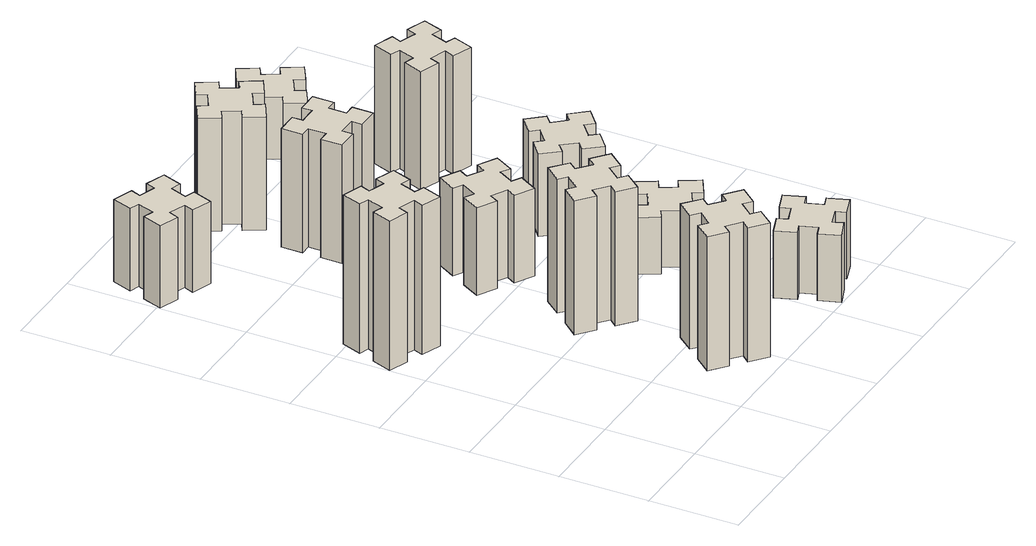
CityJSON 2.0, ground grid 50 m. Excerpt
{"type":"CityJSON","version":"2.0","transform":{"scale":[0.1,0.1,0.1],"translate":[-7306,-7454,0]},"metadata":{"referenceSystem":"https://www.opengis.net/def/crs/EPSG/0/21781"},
"CityObjects":{
"building1":{"type":"Building","attributes":{"class":"1000","function":"1000","usage":"1000","yearOfConstruction":2016,"roofType":"1000","measuredHeight":87,"storeysAboveGround":30,"storeysBelowGround":0},"geometry":[{"type":"Solid","lod":"1","boundaries":[[[[0,1,2,3,4,5,6,7,8,9,10,11,12,13,14,15,16,17,18,19]],[[17,16,20,21]],[[16,15,22,20]],[[15,14,23,22]],[[14,13,24,23]],[[13,12,25,24]],[[12,11,26,25]],[[11,10,27,26]],[[10,9,28,27]],[[9,8,29,28]],[[8,7,30,29]],[[7,6,31,30]],[[6,5,32,31]],[[5,4,33,32]],[[4,3,34,33]],[[3,2,35,34]],[[2,1,36,35]],[[1,0,37,36]],[[0,19,38,37]],[[19,18,39,38]],[[18,17,21,39]],[[24,25,26,27,28,29,30,31,32,33,34,35,36,37,38,39,21,20,22,23]]]]}]},
"building2":{"type":"Building","attributes":{"class":"1000","function":"1000","usage":"1000","yearOfConstruction":2016,"roofType":"1000","measuredHeight":78,"storeysAboveGround":30,"storeysBelowGround":0},"geometry":[{"type":"Solid","lod":"1","boundaries":[[[[40,41,42,43,44,45,46,47,48,49,50,51,52,53,54,55,56,57,58,59]],[[57,56,60,61]],[[56,55,62,60]],[[55,54,63,62]],[[54,53,64,63]],[[53,52,65,64]],[[52,51,66,65]],[[51,50,67,66]],[[50,49,68,67]],[[49,48,69,68]],[[48,47,70,69]],[[47,46,71,70]],[[46,45,72,71]],[[45,44,73,72]],[[44,43,74,73]],[[43,42,75,74]],[[42,41,76,75]],[[41,40,77,76]],[[40,59,78,77]],[[59,58,79,78]],[[58,57,61,79]],[[64,65,66,67,68,69,70,71,72,73,74,75,76,77,78,79,61,60,62,63]]]]}]},
"building3":{"type":"Building","attributes":{"class":"1000","function":"1000","usage":"1000","yearOfConstruction":2016,"roofType":"1000","measuredHeight":48,"storeysAboveGround":30,"storeysBelowGround":0},"geometry":[{"type":"Solid","lod":"1","boundaries":[[[[80,81,82,83,84,85,86,87,88,89,90,91,92,93,94,95,96,97,98,99]],[[97,96,100,101]],[[96,95,102,100]],[[95,94,103,102]],[[94,93,104,103]],[[93,92,105,104]],[[92,91,106,105]],[[91,90,107,106]],[[90,89,108,107]],[[89,88,109,108]],[[88,87,110,109]],[[87,86,111,110]],[[86,85,112,111]],[[85,84,113,112]],[[84,83,114,113]],[[83,82,115,114]],[[82,81,116,115]],[[81,80,117,116]],[[80,99,118,117]],[[99,98,119,118]],[[98,97,101,119]],[[104,105,106,107,108,109,110,111,112,113,114,115,116,117,118,119,101,100,102,103]]]]}]},
"building4":{"type":"Building","attributes":{"class":"1000","function":"1000","usage":"1000","yearOfConstruction":2016,"roofType":"1000","measuredHeight":78,"storeysAboveGround":30,"storeysBelowGround":0},"geometry":[{"type":"Solid","lod":"1","boundaries":[[[[120,121,122,123,124,125,126,127,128,129,130,131,132,133,134,135,136,137,138,139]],[[137,136,140,141]],[[136,135,142,140]],[[135,134,143,142]],[[134,133,144,143]],[[133,132,145,144]],[[132,131,146,145]],[[131,130,147,146]],[[130,129,148,147]],[[129,128,149,148]],[[128,127,150,149]],[[127,126,151,150]],[[126,125,152,151]],[[125,124,153,152]],[[124,123,154,153]],[[123,122,155,154]],[[122,121,156,155]],[[121,120,157,156]],[[120,139,158,157]],[[139,138,159,158]],[[138,137,141,159]],[[144,145,146,147,148,149,150,151,152,153,154,155,156,157,158,159,141,140,142,143]]]]}]},
"building5":{"type":"Building","attributes":{"class":"1000","function":"1000","usage":"1000","yearOfConstruction":2016,"roofType":"1000","measuredHeight":51,"storeysAboveGround":30,"storeysBelowGround":0},"geometry":[{"type":"Solid","lod":"1","boundaries":[[[[160,161,162,163,164,165,166,167,168,169,170,171,172,173,174,175,176,177,178,179]],[[177,176,180,181]],[[176,175,182,180]],[[175,174,183,182]],[[174,173,184,183]],[[173,172,185,184]],[[172,171,186,185]],[[171,170,187,186]],[[170,169,188,187]],[[169,168,189,188]],[[168,167,190,189]],[[167,166,191,190]],[[166,165,192,191]],[[165,164,193,192]],[[164,163,194,193]],[[163,162,195,194]],[[162,161,196,195]],[[161,160,197,196]],[[160,179,198,197]],[[179,178,199,198]],[[178,177,181,199]],[[184,185,186,187,188,189,190,191,192,193,194,195,196,197,198,199,181,180,182,183]]]]}]},
"building6":{"type":"Building","attributes":{"class":"1000","function":"1000","usage":"1000","yearOfConstruction":2016,"roofType":"1000","measuredHeight":69,"storeysAboveGround":30,"storeysBelowGround":0},"geometry":[{"type":"Solid","lod":"1","boundaries":[[[[200,201,202,203,204,205,206,207,208,209,210,211,212,213,214,215,216,217,218,219]],[[217,216,220,221]],[[216,215,222,220]],[[215,214,223,222]],[[214,213,224,223]],[[213,212,225,224]],[[212,211,226,225]],[[211,210,227,226]],[[210,209,228,227]],[[209,208,229,228]],[[208,207,230,229]],[[207,206,231,230]],[[206,205,232,231]],[[205,204,233,232]],[[204,203,234,233]],[[203,202,235,234]],[[202,201,236,235]],[[201,200,237,236]],[[200,219,238,237]],[[219,218,239,238]],[[218,217,221,239]],[[224,225,226,227,228,229,230,231,232,233,234,235,236,237,238,239,221,220,222,223]]]]}]},
"building7":{"type":"Building","attributes":{"class":"1000","function":"1000","usage":"1000","yearOfConstruction":2016,"roofType":"1000","measuredHeight":39,"storeysAboveGround":30,"storeysBelowGround":0},"geometry":[{"type":"Solid","lod":"1","boundaries":[[[[240,241,242,243,244,245,246,247,248,249,250,251,252,253,254,255,256,257,258,259]],[[257,256,260,261]],[[256,255,262,260]],[[255,254,263,262]],[[254,253,264,263]],[[253,252,265,264]],[[252,251,266,265]],[[251,250,267,266]],[[250,249,268,267]],[[249,248,269,268]],[[248,247,270,269]],[[247,246,271,270]],[[246,245,272,271]],[[245,244,273,272]],[[244,243,274,273]],[[243,242,275,274]],[[242,241,276,275]],[[241,240,277,276]],[[240,259,278,277]],[[259,258,279,278]],[[258,257,261,279]],[[264,265,266,267,268,269,270,271,272,273,274,275,276,277,278,279,261,260,262,263]]]]}]},
"building8":{"type":"Building","attributes":{"class":"1000","function":"1000","usage":"1000","yearOfConstruction":2016,"roofType":"1000","measuredHeight":66,"storeysAboveGround":30,"storeysBelowGround":0},"geometry":[{"type":"Solid","lod":"1","boundaries":[[[[280,281,282,283,284,285,286,287,288,289,290,291,292,293,294,295,296,297,298,299]],[[297,296,300,301]],[[296,295,302,300]],[[295,294,303,302]],[[294,293,304,303]],[[293,292,305,304]],[[292,291,306,305]],[[291,290,307,306]],[[290,289,308,307]],[[289,288,309,308]],[[288,287,310,309]],[[287,286,311,310]],[[286,285,312,311]],[[285,284,313,312]],[[284,283,314,313]],[[283,282,315,314]],[[282,281,316,315]],[[281,280,317,316]],[[280,299,318,317]],[[299,298,319,318]],[[298,297,301,319]],[[304,305,306,307,308,309,310,311,312,313,314,315,316,317,318,319,301,300,302,303]]]]}]},
"building9":{"type":"Building","attributes":{"class":"1000","function":"1000","usage":"1000","yearOfConstruction":2016,"roofType":"1000","measuredHeight":33,"storeysAboveGround":30,"storeysBelowGround":0},"geometry":[{"type":"Solid","lod":"1","boundaries":[[[[320,321,322,323,324,325,326,327,328,329,330,331,332,333,334,335,336,337,338,339]],[[337,336,340,341]],[[336,335,342,340]],[[335,334,343,342]],[[334,333,344,343]],[[333,332,345,344]],[[332,331,346,345]],[[331,330,347,346]],[[330,329,348,347]],[[329,328,349,348]],[[328,327,350,349]],[[327,326,351,350]],[[326,325,352,351]],[[325,324,353,352]],[[324,323,354,353]],[[323,322,355,354]],[[322,321,356,355]],[[321,320,357,356]],[[320,339,358,357]],[[339,338,359,358]],[[338,337,341,359]],[[344,345,346,347,348,349,350,351,352,353,354,355,356,357,358,359,341,340,342,343]]]]}]},
"building10":{"type":"Building","attributes":{"class":"1000","function":"1000","usage":"1000","yearOfConstruction":2016,"roofType":"1000","measuredHeight":48,"storeysAboveGround":30,"storeysBelowGround":0},"geometry":[{"type":"Solid","lod":"1","boundaries":[[[[360,361,362,363,364,365,366,367,368,369,370,371,372,373,374,375,376,377,378,379]],[[377,376,380,381]],[[376,375,382,380]],[[375,374,383,382]],[[374,373,384,383]],[[373,372,385,384]],[[372,371,386,385]],[[371,370,387,386]],[[370,369,388,387]],[[369,368,389,388]],[[368,367,390,389]],[[367,366,391,390]],[[366,365,392,391]],[[365,364,393,392]],[[364,363,394,393]],[[363,362,395,394]],[[362,361,396,395]],[[361,360,397,396]],[[360,379,398,397]],[[379,378,399,398]],[[378,377,381,399]],[[384,385,386,387,388,389,390,391,392,393,394,395,396,397,398,399,381,380,382,383]]]]}]},
"building11":{"type":"Building","attributes":{"class":"1000","function":"1000","usage":"1000","yearOfConstruction":2016,"roofType":"1000","measuredHeight":69,"storeysAboveGround":30,"storeysBelowGround":0},"geometry":[{"type":"Solid","lod":"1","boundaries":[[[[400,401,402,403,404,405,406,407,408,409,410,411,412,413,414,415,416,417,418,419]],[[417,416,420,421]],[[416,415,422,420]],[[415,414,423,422]],[[414,413,424,423]],[[413,412,425,424]],[[412,411,426,425]],[[411,410,427,426]],[[410,409,428,427]],[[409,408,429,428]],[[408,407,430,429]],[[407,406,431,430]],[[406,405,432,431]],[[405,404,433,432]],[[404,403,434,433]],[[403,402,435,434]],[[402,401,436,435]],[[401,400,437,436]],[[400,419,438,437]],[[419,418,439,438]],[[418,417,421,439]],[[424,425,426,427,428,429,430,431,432,433,434,435,436,437,438,439,421,420,422,423]]]]}]},
"building12":{"type":"Building","attributes":{"class":"1000","function":"1000","usage":"1000","yearOfConstruction":2016,"roofType":"1000","measuredHeight":36,"storeysAboveGround":30,"storeysBelowGround":0},"geometry":[{"type":"Solid","lod":"1","boundaries":[[[[440,441,442,443,444,445,446,447,448,449,450,451,452,453,454,455,456,457,458,459]],[[457,456,460,461]],[[456,455,462,460]],[[455,454,463,462]],[[454,453,464,463]],[[453,452,465,464]],[[452,451,466,465]],[[451,450,467,466]],[[450,449,468,467]],[[449,448,469,468]],[[448,447,470,469]],[[447,446,471,470]],[[446,445,472,471]],[[445,444,473,472]],[[444,443,474,473]],[[443,442,475,474]],[[442,441,476,475]],[[441,440,477,476]],[[440,459,478,477]],[[459,458,479,478]],[[458,457,461,479]],[[464,465,466,467,468,469,470,471,472,473,474,475,476,477,478,479,461,460,462,463]]]]}]}
},
"vertices":[
[139,1890,0],[105,1796,0],[49,1817,0],[7,1704,0],[120,1663,0],[141,1719,0],[235,1685,0],[214,1629,0],[327,1587,0],[368,1700,0],[312,1721,0],[346,1815,0],[402,1794,0],[443,1907,0],[330,1948,0],[310,1892,0],[216,1926,0],[237,1982,0],[124,2023,0],[83,1910,0],[216,1926,870],[237,1982,870],[310,1892,870],[330,1948,870],[443,1907,870],[402,1794,870],[346,1815,870],[312,1721,870],[368,1700,870],[327,1587,870],[214,1629,870],[235,1685,870],[141,1719,870],[120,1663,870],[7,1704,870],[49,1817,870],[105,1796,870],[139,1890,870],[83,1910,870],[124,2023,870],
[1074,377,0],[998,442,0],[1036,488,0],[944,565,0],[867,473,0],[913,434,0],[849,358,0],[803,396,0],[726,304,0],[818,227,0],[856,273,0],[933,209,0],[894,163,0],[986,86,0],[1063,178,0],[1017,216,0],[1082,293,0],[1128,254,0],[1205,346,0],[1113,423,0],[1082,293,780],[1128,254,780],[1017,216,780],[1063,178,780],[986,86,780],[894,163,780],[933,209,780],[856,273,780],[818,227,780],[726,304,780],[803,396,780],[849,358,780],[913,434,780],[867,473,780],[944,565,780],[1036,488,780],[998,442,780],[1074,377,780],[1113,423,780],[1205,346,780],
[139,3170,0],[105,3076,0],[49,3097,0],[7,2984,0],[120,2943,0],[141,2999,0],[235,2965,0],[214,2909,0],[327,2867,0],[368,2980,0],[312,3001,0],[346,3095,0],[402,3074,0],[443,3187,0],[330,3228,0],[310,3172,0],[216,3206,0],[237,3262,0],[124,3303,0],[83,3190,0],[216,3206,480],[237,3262,480],[310,3172,480],[330,3228,480],[443,3187,480],[402,3074,480],[346,3095,480],[312,3001,480],[368,2980,480],[327,2867,480],[214,2909,480],[235,2965,480],[141,2999,480],[120,2943,480],[7,2984,480],[49,3097,480],[105,3076,480],[139,3170,480],[83,3190,480],[124,3303,480],
[913,1174,0],[849,1098,0],[803,1136,0],[726,1044,0],[818,967,0],[856,1013,0],[933,949,0],[894,903,0],[986,826,0],[1063,918,0],[1017,956,0],[1082,1033,0],[1128,994,0],[1205,1086,0],[1113,1163,0],[1074,1117,0],[998,1182,0],[1036,1228,0],[944,1305,0],[867,1213,0],[998,1182,780],[1036,1228,780],[1074,1117,780],[1113,1163,780],[1205,1086,780],[1128,994,780],[1082,1033,780],[1017,956,780],[1063,918,780],[986,826,780],[894,903,780],[933,949,780],[856,1013,780],[818,967,780],[726,1044,780],[803,1136,780],[849,1098,780],[913,1174,780],[867,1213,780],[944,1305,780],
[1136,1607,0],[1186,1694,0],[1238,1664,0],[1298,1768,0],[1194,1828,0],[1164,1776,0],[1077,1826,0],[1107,1878,0],[1003,1938,0],[943,1834,0],[995,1804,0],[945,1717,0],[893,1747,0],[833,1643,0],[937,1583,0],[967,1635,0],[1054,1585,0],[1024,1533,0],[1128,1473,0],[1188,1577,0],[1054,1585,510],[1024,1533,510],[967,1635,510],[937,1583,510],[833,1643,510],[893,1747,510],[945,1717,510],[995,1804,510],[943,1834,510],[1003,1938,510],[1107,1878,510],[1077,1826,510],[1164,1776,510],[1194,1828,510],[1298,1768,510],[1238,1664,510],[1186,1694,510],[1136,1607,510],[1188,1577,510],[1128,1473,510],
[1015,2655,0],[915,2655,0],[915,2715,0],[795,2715,0],[795,2595,0],[855,2595,0],[855,2495,0],[795,2495,0],[795,2375,0],[915,2375,0],[915,2435,0],[1015,2435,0],[1015,2375,0],[1135,2375,0],[1135,2495,0],[1075,2495,0],[1075,2595,0],[1135,2595,0],[1135,2715,0],[1015,2715,0],[1075,2595,690],[1135,2595,690],[1075,2495,690],[1135,2495,690],[1135,2375,690],[1015,2375,690],[1015,2435,690],[915,2435,690],[915,2375,690],[795,2375,690],[795,2495,690],[855,2495,690],[855,2595,690],[795,2595,690],[795,2715,690],[915,2715,690],[915,2655,690],[1015,2655,690],[1015,2715,690],[1135,2715,690],
[1585,235,0],[1619,141,0],[1563,120,0],[1604,7,0],[1717,49,0],[1696,105,0],[1790,139,0],[1810,83,0],[1923,124,0],[1882,237,0],[1826,216,0],[1792,310,0],[1848,330,0],[1807,443,0],[1694,402,0],[1715,346,0],[1621,312,0],[1600,368,0],[1487,327,0],[1529,214,0],[1621,312,390],[1600,368,390],[1715,346,390],[1694,402,390],[1807,443,390],[1848,330,390],[1792,310,390],[1826,216,390],[1882,237,390],[1923,124,390],[1810,83,390],[1790,139,390],[1696,105,390],[1717,49,390],[1604,7,390],[1563,120,390],[1619,141,390],[1585,235,390],[1529,214,390],[1487,327,390],
[954,3206,0],[867,3156,0],[837,3208,0],[733,3148,0],[793,3044,0],[845,3074,0],[895,2987,0],[843,2957,0],[903,2853,0],[1007,2913,0],[977,2965,0],[1064,3015,0],[1094,2963,0],[1198,3023,0],[1138,3127,0],[1086,3097,0],[1036,3184,0],[1088,3214,0],[1028,3318,0],[924,3258,0],[1036,3184,660],[1088,3214,660],[1086,3097,660],[1138,3127,660],[1198,3023,660],[1094,2963,660],[1064,3015,660],[977,2965,660],[1007,2913,660],[903,2853,660],[843,2957,660],[895,2987,660],[845,3074,660],[793,3044,660],[733,3148,660],[837,3208,660],[867,3156,660],[954,3206,660],[924,3258,660],[1028,3318,660],
[1485,954,0],[1535,867,0],[1483,837,0],[1543,733,0],[1647,793,0],[1617,845,0],[1704,895,0],[1734,843,0],[1838,903,0],[1778,1007,0],[1726,977,0],[1676,1064,0],[1728,1094,0],[1668,1198,0],[1564,1138,0],[1594,1086,0],[1507,1036,0],[1477,1088,0],[1373,1028,0],[1433,924,0],[1507,1036,330],[1477,1088,330],[1594,1086,330],[1564,1138,330],[1668,1198,330],[1728,1094,330],[1676,1064,330],[1726,977,330],[1778,1007,330],[1838,903,330],[1734,843,330],[1704,895,330],[1617,845,330],[1647,793,330],[1543,733,330],[1483,837,330],[1535,867,330],[1485,954,330],[1433,924,330],[1373,1028,330],
[1738,1489,0],[1814,1553,0],[1853,1507,0],[1945,1584,0],[1868,1676,0],[1822,1638,0],[1757,1714,0],[1803,1753,0],[1726,1845,0],[1634,1768,0],[1673,1722,0],[1596,1657,0],[1558,1703,0],[1466,1626,0],[1543,1534,0],[1589,1573,0],[1653,1496,0],[1607,1458,0],[1684,1366,0],[1776,1443,0],[1653,1496,480],[1607,1458,480],[1589,1573,480],[1543,1534,480],[1466,1626,480],[1558,1703,480],[1596,1657,480],[1673,1722,480],[1634,1768,480],[1726,1845,480],[1803,1753,480],[1757,1714,480],[1822,1638,480],[1868,1676,480],[1945,1584,480],[1853,1507,480],[1814,1553,480],[1738,1489,480],[1776,1443,480],[1684,1366,480],
[1890,2532,0],[1796,2566,0],[1817,2622,0],[1704,2663,0],[1663,2550,0],[1719,2530,0],[1685,2436,0],[1629,2457,0],[1587,2344,0],[1700,2303,0],[1721,2359,0],[1815,2325,0],[1794,2269,0],[1907,2227,0],[1948,2340,0],[1892,2361,0],[1926,2455,0],[1982,2434,0],[2023,2547,0],[1910,2588,0],[1926,2455,690],[1982,2434,690],[1892,2361,690],[1948,2340,690],[1907,2227,690],[1794,2269,690],[1815,2325,690],[1721,2359,690],[1700,2303,690],[1587,2344,690],[1629,2457,690],[1685,2436,690],[1719,2530,690],[1663,2550,690],[1704,2663,690],[1817,2622,690],[1796,2566,690],[1890,2532,690],[1910,2588,690],[2023,2547,690],
[1726,3197,0],[1676,3284,0],[1728,3314,0],[1668,3418,0],[1564,3358,0],[1594,3306,0],[1507,3256,0],[1477,3308,0],[1373,3248,0],[1433,3144,0],[1485,3174,0],[1535,3087,0],[1483,3057,0],[1543,2953,0],[1647,3013,0],[1617,3065,0],[1704,3115,0],[1734,3063,0],[1838,3123,0],[1778,3227,0],[1704,3115,360],[1734,3063,360],[1617,3065,360],[1647,3013,360],[1543,2953,360],[1483,3057,360],[1535,3087,360],[1485,3174,360],[1433,3144,360],[1373,3248,360],[1477,3308,360],[1507,3256,360],[1594,3306,360],[1564,3358,360],[1668,3418,360],[1728,3314,360],[1676,3284,360],[1726,3197,360],[1778,3227,360],[1838,3123,360]
]}
